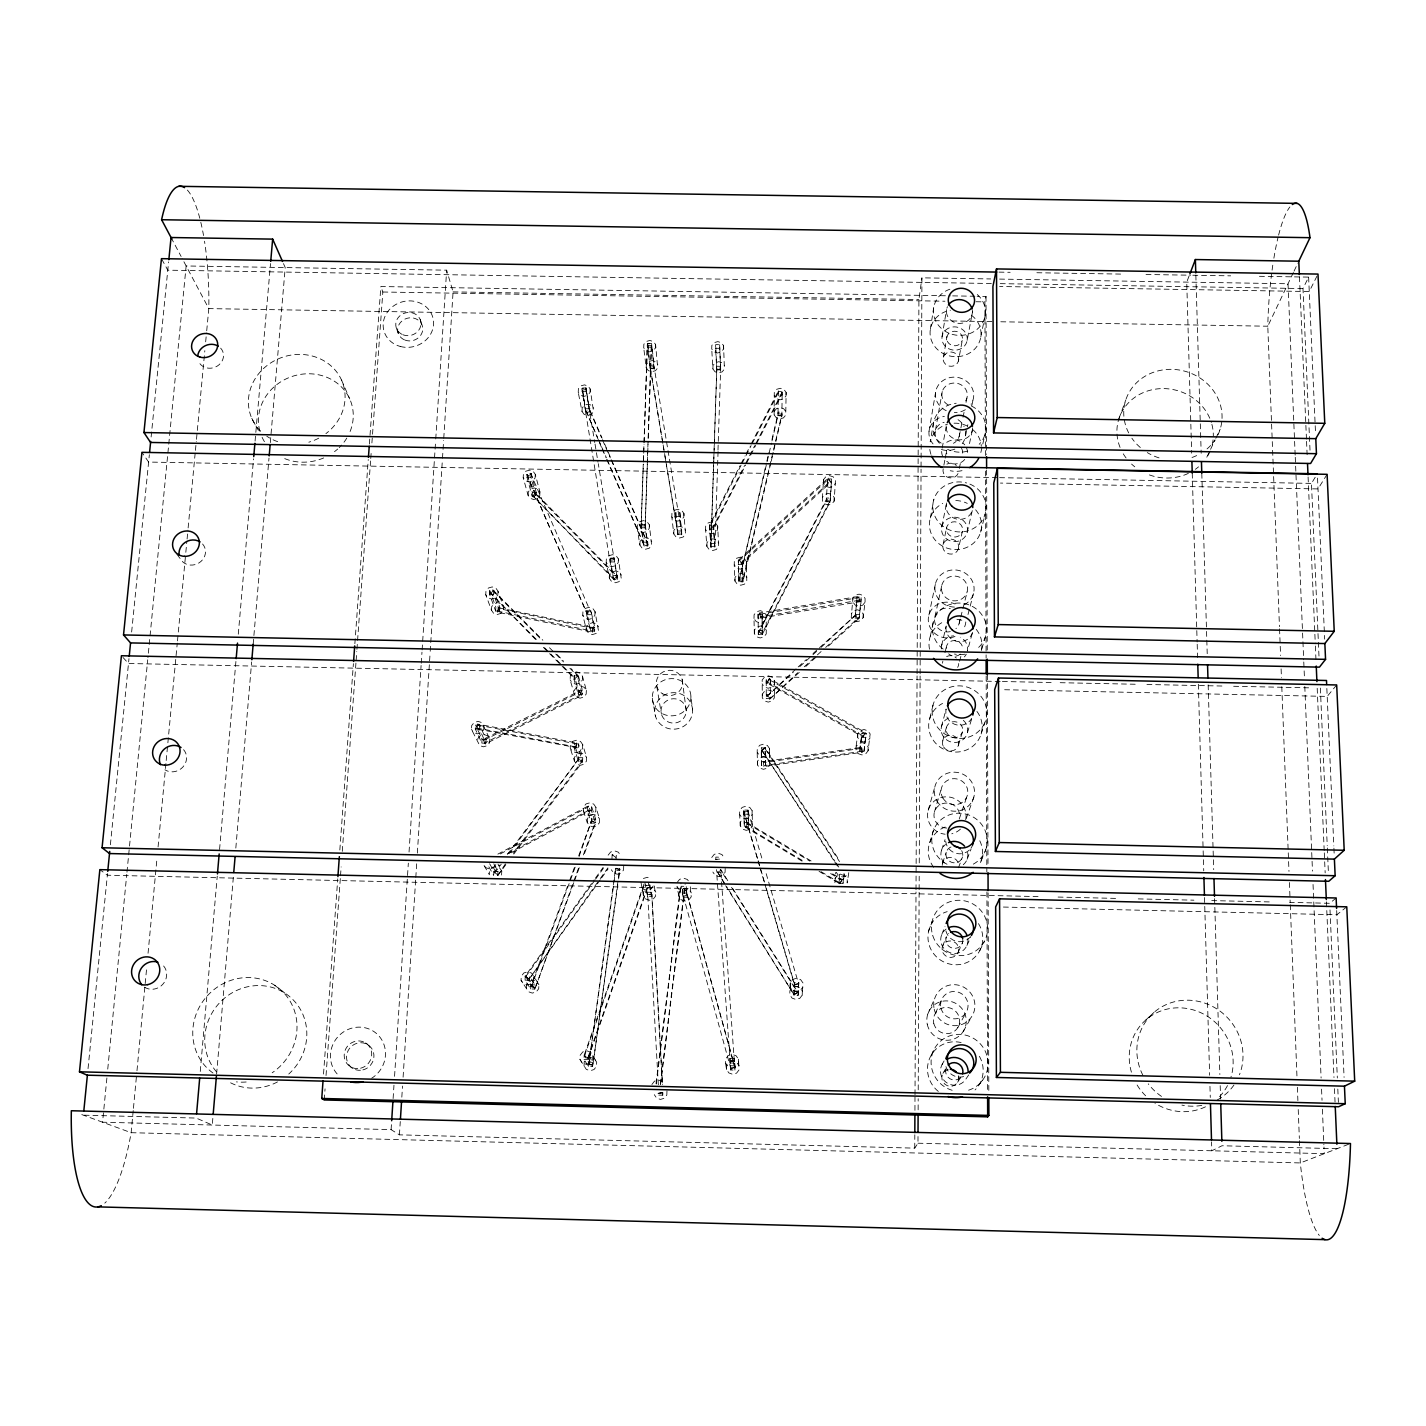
<?xml version="1.0" encoding="UTF-8"?>
<svg xmlns="http://www.w3.org/2000/svg" width="1426" height="1426" viewBox="0 0 1426 1426"><rect width="100%" height="100%" fill="white"/><g stroke="black" fill="none" stroke-linecap="round" stroke-linejoin="round"><path stroke-width="0.75" stroke-dasharray="5 3.75" d="M738.918 581.808L738.312 560.525L742.358 560.596L742.982 578.118L742.893 581.879L738.918 581.808L738.312 560.525M774.14 414.877L774.282 392.15L776.617 389.316L780.289 388.282L783.908 389.441L786.118 392.364L785.744 415.091L783.462 417.889L779.862 418.905L776.297 417.747L774.14 414.877L774.229 411.383L776.51 408.585L780.111 407.569L783.658 408.709L785.815 411.579M106.897 1077.967L102.565 1122.209L391.098 1129.642L399.423 1134.846L914.743 1148.144L917.987 1143.206L918.005 1136.54M918.13 1109.838L918.184 1098.715M918.219 1089.821L919.128 891.82M919.128 889.61L919.2 876.259M919.253 862.908L920.109 676.049M920.109 673.821L921.053 469.154M921.053 466.926L921.089 460.259M921.107 458.031L921.927 277.838L990.696 278.943M774.371 694.284L774.425 680.255L772.161 677.118L768.4 675.871L764.603 676.976L762.179 680.006L762.286 697.795L764.496 700.879L768.186 702.109L771.929 701.022L774.282 698.045L774.371 694.284L772.143 691.2L768.454 689.97L764.728 691.057L762.375 694.034L762.286 697.795M914.743 1148.144L914.815 1134.793M914.939 1110.284L914.993 1096.915M915.011 1094.687L916.009 891.999M916.009 889.771L917.061 675.942M917.078 673.714L918.914 299.531L921.927 277.838M777.99 415.768L778.061 412.132L781.965 412.203L781.876 415.839L777.99 415.768L778.382 390.902L781.983 392.471L782.125 395.145L778.133 395.073L778.222 391.384L782.197 391.437L781.858 415.875L775.797 441.704M865.047 602.2L865.083 598.439L862.801 595.373L859.058 594.143L855.297 595.23L852.926 598.207L851.233 617.44L853.461 620.47L857.133 621.683L860.823 620.613L863.14 617.69L865.047 602.2L862.677 605.194L858.915 606.282L855.172 605.034L852.891 601.95L852.926 598.207M863.996 751.288L866.135 733.303L861.981 733.214L859.967 747.277L859.931 751.199L863.996 751.288L866.135 733.303M868.077 750.807L868.131 747.01L865.849 743.873L862.124 742.625L858.381 743.73L856.028 746.743L855.992 750.539L858.256 753.677L861.981 754.924L865.742 753.837L868.077 750.807L870.163 733.98L867.828 730.807L864.031 729.524L860.199 730.647L857.81 733.73L856.028 746.743M855.119 618.189L857.044 597.583L861.126 597.672L861.072 601.558L859.112 618.278L855.119 618.189L857.044 597.583M857.81 733.73L857.757 737.599L860.092 740.789L863.889 742.073L867.721 740.95L870.11 737.866M859.112 618.278L861.126 597.672M859.931 751.199L861.981 733.214M863.14 617.69L863.176 614L860.947 610.97L857.276 609.775L853.586 610.827L851.286 613.768M834.887 882.676L835.761 872.498M844.406 874.031L843.033 883.336L838.898 883.247L839.736 873.568M843.033 883.336L843.925 873.657M827.543 478.904L827.472 482.683L831.501 482.754L831.572 478.976L827.543 478.904L826.26 501.72L830.217 501.792L831.501 482.754M834.157 501.114L834.21 497.531L832 494.59L828.399 493.432L824.763 494.465L822.481 497.317L822.41 500.9L824.602 503.824L828.221 505L831.857 503.966L834.157 501.114L835.493 479.831L833.247 476.854L829.575 475.66L825.85 476.712L823.515 479.617L822.481 497.317M681.699 534.768L679.863 512.611L675.835 512.54L675.692 516.337L677.76 534.697L681.699 534.768L679.863 512.611M802.232 995.116L802.303 991.088L799.986 987.79L796.171 986.453L792.321 987.594L789.879 990.785L789.79 994.813L792.107 998.129L795.94 999.466L799.808 998.325L802.232 995.116L802.981 982.96L800.61 979.591L796.724 978.218L792.767 979.395L790.289 982.657L789.879 990.785M823.515 479.617L823.462 483.254L825.707 486.248L829.379 487.442L833.105 486.391L835.422 483.485M675.835 512.54L677.76 534.697M790.289 982.657L790.2 986.774L792.571 990.143L796.474 991.516L800.414 990.339L802.909 987.077M793.908 995.312L794.514 982.354L798.792 982.461L798.079 995.401L793.908 995.312L794.603 984.457L765.12 884.245M786.118 392.364L786.029 395.929L783.712 398.763L780.04 399.815L776.404 398.638L774.211 395.715M650.113 368.674L647.654 343.47L651.593 343.541L654.124 365.181L653.981 368.746L650.113 368.674L647.654 343.47M734.194 1058.752L734.14 1060.712L729.845 1061.015L729.898 1058.645L734.194 1058.752L735.05 1065.864L734.943 1070.088L730.736 1069.981L716.458 869.593M734.943 1070.088L720.665 869.29M766.243 679.453L766.154 683.41L770.272 683.5L770.379 679.542L766.243 679.453L766.261 698.49L770.307 698.562L770.379 694.694L766.35 694.605L766.261 698.49M765.548 765.655L765.53 747.955L761.359 747.866L761.27 751.894L761.484 765.566L765.548 765.655L765.53 747.955M769.612 748.632L769.541 752.518L767.099 755.62L763.249 756.743L759.47 755.441L757.188 752.251L757.277 748.365L759.702 745.281L763.552 744.158L767.331 745.442L769.612 748.632L769.559 765.174L767.188 768.204L763.427 769.309L759.702 768.044L757.473 764.906L757.188 752.251M774.425 680.255L774.354 684.088L771.947 687.136L768.133 688.241L764.372 686.975L762.09 683.838M715.781 859.379L715.834 857.097L720.041 857.204L719.97 859.076L715.781 859.379L719.97 859.076M753.997 618.528L754.087 614.766L756.475 611.772L760.254 610.685L763.98 611.932L766.225 615.016L766.243 633.946L763.908 636.887L760.183 637.957L756.546 636.745L754.336 633.697L753.997 618.528L756.243 621.629L759.969 622.859L763.748 621.772L766.136 618.777L766.225 615.016M754.336 633.697L754.425 630.007L756.778 627.066L760.486 625.996L764.122 627.208L766.332 630.256M752.162 810.77L752.055 814.709L749.595 817.847L745.727 818.987L741.912 817.686L739.613 814.442L739.72 810.485L742.18 807.366L746.048 806.225L749.862 807.526L752.162 810.77L752.447 826.171L750.04 829.255L746.261 830.36L742.518 829.076L740.272 825.904L739.613 814.442M758.097 614.16L758.008 618.064L762.108 618.135L762.161 634.588L758.293 634.445L758.097 614.16L762.197 614.25L762.304 634.517L758.561 632.93L758.382 630.613L762.393 630.702M757.473 764.906L757.562 761.092L759.951 758.062L763.712 756.974L767.42 758.222L769.648 761.359M762.108 618.135L762.197 614.25M761.484 765.566L761.359 747.866M614.267 558.119L614.16 559.669L610.15 560.329L610.203 558.047L614.267 558.119L617.511 579.437L613.536 579.348L610.043 561.88L581.79 388.585L585.712 387.943L589.883 412.435L585.997 412.364L582.164 387.961L586.122 388.032L589.883 412.435M617.511 579.437L598.278 463.682M742.893 581.879L742.358 560.596M746.386 561.398L746.297 565.124L743.909 568.083L740.147 569.152L736.458 567.94L734.23 564.892L734.319 561.167L736.707 558.208L740.468 557.138L744.158 558.35L746.386 561.398L746.796 581.255L744.461 584.179L740.771 585.23L737.153 584.036L734.96 581.024L734.23 564.892M740.272 825.904L740.379 822.036L742.768 818.952L746.564 817.847L750.29 819.13L752.554 822.303M738.472 1059.197L738.365 1063.386L735.834 1066.701L731.841 1067.896L727.92 1066.505L725.567 1063.065L725.674 1058.894L728.223 1055.579L732.198 1054.384L736.119 1055.775L738.472 1059.197L739.06 1069.874L736.6 1073.118L732.679 1074.295L728.846 1072.922L726.547 1069.553L725.567 1063.065M744.336 826.51L743.819 810.039L748.008 810.128L748.525 822.588L748.436 826.599L744.336 826.51L743.819 810.039M725.192 868.416L725.085 872.32L722.661 875.439L718.847 876.562L715.103 875.261L712.857 872.035M734.96 581.024L735.067 577.387L737.402 574.482L741.092 573.43L744.711 574.625L746.885 577.619M726.547 1069.553L726.654 1065.472L729.132 1062.21L733.035 1061.051L736.868 1062.406L739.167 1065.775M714.8 547.245L713.66 525.303L709.631 525.231L710.843 547.156L714.8 547.245L713.303 526.604L744.622 465.464M720.629 369.904L719.649 344.7L715.692 344.629L715.585 348.283L716.761 369.833L720.629 369.904L719.649 344.7M717.688 526.123L717.581 529.812L715.21 532.754L711.449 533.823L707.777 532.611L705.567 529.581L705.692 525.909L708.08 522.968L711.806 521.898L715.495 523.11L717.688 526.123L718.651 546.586L716.315 549.473L712.644 550.525L709.043 549.331L706.886 546.372L705.567 529.581M723.588 345.645L723.481 349.156L721.146 351.972L717.492 353.006L713.891 351.848L711.734 348.96L711.841 345.449L714.176 342.632L717.831 341.616L721.431 342.757L723.588 345.645L724.408 369.12L722.126 371.883L718.544 372.899L715.014 371.758L712.893 368.924L711.734 348.96M662.769 1095.186L662.84 1092.869L658.616 1093.136L658.545 1095.079L662.769 1095.186L661.486 1091.977M690.327 886.829L691.236 896.829L688.794 899.966L684.961 901.089L681.2 899.788L678.972 896.544L676.994 886.509L679.293 889.806L683.125 891.125L687.029 889.984L689.524 886.794M706.886 546.372L706.993 542.753L709.328 539.866L713 538.832L716.601 540.008L718.757 542.985M712.893 368.924L713 365.466L715.282 362.703L718.864 361.687L722.394 362.828L724.515 365.662M710.843 547.156L709.667 524.982L739.987 465.821M716.761 369.833L715.692 344.629M650.042 885.011L651.718 896.384L647.6 896.277L645.853 884.922M678.972 896.544L679.097 892.623L681.539 889.503L685.371 888.362L689.115 889.664L691.36 892.908M717.991 450.099L720.683 368.104L716.815 368.033L710.986 546.604L714.943 546.693L718.062 451.543M683.91 513.449L683.785 517.121L681.396 520.044L677.653 521.114L673.981 519.902L671.806 516.889L671.931 513.217L674.32 510.294L678.063 509.242L681.717 510.437L683.91 513.449L685.532 534.126L683.197 536.996L679.525 538.03L675.924 536.853L673.785 533.894L671.806 516.889M666.976 1090.872L666.833 1094.99L664.338 1098.252L660.416 1099.428L656.584 1098.056L654.302 1094.669M713.713 461.097L710.897 545.285L714.854 545.374L714.943 546.693M713.784 458.869L716.815 368.033M647.351 464.252L645.194 525.909L641.147 525.837L647.386 343.666L651.325 343.719L651.522 345.359L648.135 442.238M641.147 525.837L643.34 464.199M643.429 461.988L643.661 455.393M643.732 453.183L644.053 444.377M644.124 442.185L647.386 343.666M645.194 525.909L651.325 343.719M647.44 462.06L647.671 455.447M647.743 453.254L648.046 444.449M654.356 886.009L655.693 896.009L653.233 899.129L649.4 900.269L645.657 898.968L643.429 895.724L640.862 881.66M673.785 533.894L673.91 530.294L676.263 527.424L679.917 526.372L683.5 527.567L685.656 530.508M588.332 1066.434L588.51 1062.21L584.214 1055.026L588.51 1055.133L592.699 1062.299L592.521 1066.541L588.332 1066.434L584.036 1059.358L584.214 1055.026M655.586 344.486L655.443 348.015L653.09 350.814L649.436 351.848L645.853 350.689L643.714 347.801L643.857 344.29L646.21 341.491L649.864 340.457L653.447 341.616L655.586 344.486L657.707 367.979L655.407 370.724L651.807 371.74L648.295 370.617L646.21 367.765L643.714 347.801M649.347 524.839L649.204 528.511L646.798 531.452L643.055 532.522L639.383 531.31L637.208 528.28L637.351 524.608L639.757 521.684L643.5 520.615L647.172 521.827L649.347 524.839L651.646 545.302L649.293 548.19L645.604 549.242L642.021 548.047L639.882 545.089L637.208 528.28M643.429 895.724L643.572 891.803L646.031 888.683L649.864 887.56L653.607 888.861L655.835 892.088M623.715 866.099L623.572 870.003L621.112 873.122L617.28 874.245L613.554 872.944L611.344 869.735M646.21 367.765L646.352 364.325L648.652 361.562L652.235 360.564L655.746 361.687L657.832 364.521M639.882 545.089L640.024 541.47L642.377 538.6L646.049 537.549L649.65 538.725L651.771 541.702M641.076 527.745L641.219 523.93L645.265 524.002L647.832 545.962L643.892 545.873L641.076 527.745L645.122 527.816L647.832 545.962M653.981 368.746L651.593 343.541M645.122 527.816L645.265 524.002M618.385 558.921L618.224 562.628L615.8 565.587L612.039 566.675L608.367 565.445L606.193 562.397L606.353 558.689L608.777 555.748L612.538 554.678L616.21 555.89L618.385 558.921L621.29 578.813L618.92 581.719L615.23 582.771L611.629 581.576L609.508 578.582L606.193 562.397M611.95 858.88L612.128 854.762L616.317 854.851L616.157 858.987M584.036 1065.988L584.197 1061.907L586.728 1058.662L590.631 1057.504L594.446 1058.858L596.692 1062.227L596.514 1066.309L594 1069.553L590.079 1070.73L586.282 1069.357L579.954 1059.447L580.15 1055.276L582.717 1051.96L586.71 1050.766L590.596 1052.156L596.692 1062.227M595.925 807.312L595.765 811.251L593.252 814.389L589.366 815.512L585.587 814.21L583.359 810.984L583.537 807.045L586.05 803.908L589.918 802.785L593.697 804.086L595.925 807.312L599.544 818.898L599.383 822.766L596.941 825.832L593.127 826.937L589.437 825.672L587.245 822.481L583.359 810.984M609.508 578.582L609.651 574.945L612.039 572.04L615.711 570.988L619.312 572.183L621.451 575.177M592.895 1055.579L592.717 1059.75L590.15 1063.065L586.139 1064.259L582.254 1062.869L579.954 1059.447M613.536 579.348L610.203 558.047M582.717 744.622L582.539 748.507L580.061 751.591L576.193 752.714L572.45 751.431L570.24 748.24L570.418 744.372L572.913 741.288L576.764 740.165L580.507 741.449L582.717 744.622L586.585 757.42L586.407 761.217L583.983 764.247L580.204 765.334L576.532 764.086L574.375 760.949L570.24 748.24M513.788 854.067L582.574 761.805L582.753 757.759L578.475 743.944L574.339 743.855L574.161 747.884L578.51 761.609L582.574 761.698L578.296 747.973L578.475 743.944M586.353 690.38L586.175 694.123L583.769 697.1L580.025 698.187L576.371 696.94L574.232 693.874L570.133 679.863L570.311 676.049L572.789 673.019L576.603 671.913L580.329 673.161L582.503 676.298L586.353 690.38L584.197 687.296L580.56 686.066L576.817 687.154L574.411 690.131L574.232 693.874M590.649 631.058L586.799 610.756L590.881 610.827L594.802 627.333L594.642 631.148L590.649 631.058L586.621 614.642L586.799 610.756M595.034 611.611L594.874 615.355L592.432 618.349L588.635 619.437L584.945 618.207L582.771 615.123L582.931 611.362L585.391 608.367L589.17 607.298L592.86 608.528L595.034 611.611L598.439 630.559L596.032 633.5L592.325 634.57L588.706 633.358L586.567 630.328L582.771 615.123M587.316 810.663L587.494 806.581L591.665 806.688L595.676 819.201L595.498 823.194L591.416 823.105L587.316 810.663L591.487 810.752L595.498 823.194M587.245 822.481L587.423 818.631L589.865 815.565L593.679 814.46L597.369 815.725L599.544 818.898M591.487 810.752L591.665 806.688M574.018 679.436L574.197 675.496L578.314 675.567L582.539 690.772L582.361 694.64L578.35 694.569L574.018 679.436L578.118 679.525L582.361 694.64M590.168 388.941L590.007 392.506L587.619 395.341L583.929 396.375L580.346 395.216L578.225 392.293L578.403 388.745L580.792 385.911L584.464 384.877L588.065 386.036L590.168 388.941L593.572 411.686L591.237 414.467L587.619 415.483L584.107 414.342L582.022 411.472L578.225 392.293M574.375 760.949L574.535 757.153L576.977 754.14L580.756 753.035L584.428 754.301L586.585 757.42M578.118 679.525L578.314 675.567M578.35 694.569L578.528 690.701L574.197 675.496M578.51 761.609L578.689 757.669L574.339 743.855M582.503 676.298L582.343 680.113L579.865 683.161L576.051 684.248L572.325 683.001L570.133 679.863M586.567 630.328L586.746 626.638L589.134 623.715L592.842 622.645L596.46 623.857L598.599 626.87M582.022 411.472L582.182 407.996L584.517 405.198L588.136 404.182L591.647 405.323L593.733 408.192M534.803 989.056L529.296 980.232L529.509 975.99L525.249 975.901L525.035 980.143L530.632 988.949L534.803 989.056L535 984.903L529.509 975.99M533.894 976.507L533.698 980.607L531.114 983.851L527.157 985.027L523.306 983.673L521.06 980.286L521.274 976.204L523.859 972.96L527.816 971.783L531.648 973.138L533.894 976.507L538.903 984.742L538.707 988.753L536.176 991.943L532.29 993.102L528.547 991.765L521.06 980.286M539.955 492.059L539.777 495.624L537.406 498.458L533.734 499.51L530.205 498.334L528.119 495.41L523.199 477.728L523.395 474.092L525.82 471.204L529.545 470.152L533.164 471.346L535.285 474.305L539.955 492.059L537.887 489.136L534.34 487.977L530.686 489.011L528.315 491.845L528.119 495.41M526.337 988.45L526.533 984.457L529.064 981.266L532.932 980.125L536.693 981.445L538.903 984.742M532.183 496.23L532.361 492.54L527.139 473.379L531.149 473.45L536.283 492.612L536.087 496.301L532.183 496.23L526.943 477.14L527.139 473.379M535.285 474.305L535.089 477.942L532.664 480.847L528.921 481.899L525.303 480.705L523.199 477.728M489.635 863.71L493.877 871.304L493.646 875.35L487.282 864.049M493.788 863.817L497.977 871.393L497.745 875.439L491.471 864.138M501.578 875.047L501.774 871.143L497.977 864.12M499.617 611.112L493.574 594.285L493.788 590.417L489.742 590.346L489.51 594.214L495.642 611.023L499.617 611.112L499.813 607.316L493.788 590.417M485.856 743.196L486.07 739.274L479.635 725.103L475.518 725.014L475.286 729.007L481.828 743.106L485.856 743.196L479.403 729.096L479.635 725.103M495.642 611.023L495.856 607.244L489.742 590.346M489.813 738.918L489.599 742.696L487.139 745.709L483.361 746.814L479.724 745.566L471.471 729.381L471.703 725.531L474.216 722.465L478.066 721.36L481.774 722.625L489.813 738.918L487.692 735.816L484.056 734.568L480.295 735.656L477.817 738.668L477.603 742.447M498.013 591.202L497.799 594.945L495.339 597.922L491.542 599.009L487.888 597.779L485.749 594.713L485.963 590.97L488.441 587.993L492.22 586.924L495.891 588.154L498.013 591.202L503.521 606.852L503.307 610.506L500.9 613.43L497.175 614.499L493.592 613.287L491.507 610.275L485.749 594.713M481.828 743.106L482.041 739.203L475.518 725.014M483.949 725.781L483.717 729.649L481.204 732.714L477.353 733.837L473.628 732.554L471.471 729.381M491.507 610.275L491.703 606.603L494.127 603.697L497.834 602.628L501.417 603.84L503.521 606.852M732.661 888.434L797.811 992.175L794.229 994.992L726.779 886.812M391.098 1129.642L391.526 1122.975M393.113 1098.555L393.968 1085.222M394.556 1076.345L408.335 863.14M409.048 852.035L421.098 665.479M421.24 663.25L421.971 652.163M422.114 649.935L435.607 441.169M435.75 438.958L446.659 270.174L186.146 265.967L147.93 657.582M399.423 1134.846L400.278 1121.549M401.829 1097.147L402.524 1086.042M403.095 1077.183L415.661 879.753M415.804 877.525L416.784 861.999M417.355 853.122L430.064 653.482M430.206 651.254L442.345 460.473M442.488 458.263L442.916 451.614M443.058 449.386L443.611 440.509M443.753 438.299L453.076 291.884L446.659 270.174M758.561 632.93L826.403 500.473L826.331 498.013L830.271 498.084L831.572 478.976M738.882 561.095L828.114 479.475L828.203 478.031L830.93 482.184L741.698 563.858L738.882 561.095L738.828 559.776L828.203 478.031M762.161 634.588L829.95 502.095L830.271 498.084M647.6 896.277L644.944 882.747L584.25 1056.559L588.296 1057.932L592.521 1066.541M323.524 1074.063L337.748 878.844M339.834 850.003L353.398 663.66M354.86 643.696L368.264 459.564M369.387 444.039L380.867 286.537L950.411 295.842M324.255 1099.963L325.057 1088.858M326.037 1075.543L340.351 877.988M340.511 875.778L341.153 866.901M342.276 851.358L355.965 662.698M356.126 660.47L356.767 651.593M356.928 649.365L357.409 642.716M357.57 640.488L370.6 460.705M370.76 458.477L371.241 451.828M371.901 442.951L382.828 292.009L380.867 286.537M586.122 388.032L586.015 389.512L582.093 390.154L581.79 388.585M798.079 995.401L798.792 982.461M643.999 884.013L583.911 1056.024L588.296 1057.932L588.51 1055.133M591.416 823.105L591.594 819.112L587.494 806.581M530.632 988.949L530.846 984.796L525.249 975.901M212.831 1118.394L212.278 1125.043L196.218 1118.073L83.385 1115.168M216.609 1074.081L233.561 874.655M235.825 848.078L251.653 661.949M253.168 644.231L268.997 458.103M270.316 442.595L285.218 267.553L283.418 263.489M826.26 501.72L826.492 499.1L830.217 501.792M200.264 1071.461L217.251 876.134M219.568 849.504L235.967 660.844M238.285 634.196L253.543 458.851M255.076 441.097L270.53 263.543M730.736 1069.981L729.898 1058.645M756.76 443.29L781.965 394.039L782.197 391.437M758.293 634.445L758.543 631.736L826.492 499.1M748.008 810.128L748.436 826.599M133.224 1110.551L131.139 1132.69A116.576 31.871 -85.8 0 1 104.793 1203.116M133.438 1108.323L136.771 1072.887M136.985 1070.676L146.593 968.771M148.054 953.263L157.02 858.006M158.072 846.919L166.004 762.75M166.2 760.521L167.662 745.014M167.876 742.803L177.27 643.108M177.484 640.898L178.107 634.249M178.321 632.039L185.63 554.5M185.826 552.29L186.877 541.22M187.091 538.992L187.911 530.133M188.125 527.923L195.219 452.595M195.433 450.384L196.271 441.525M196.485 439.315L197.109 432.666M197.323 430.456L204.827 350.689M205.665 341.83L206.503 332.971M206.717 330.761L208.802 308.604A105.649 26.381 88.7 0 0 204.506 241.226M686.209 886.58L687.225 897.204L683.107 897.097L682.02 886.473M741.039 465.322L709.774 526.354L713.41 527.994L713.66 525.303M107.752 1069.108L126.754 874.405M126.967 872.195L147.716 659.792M88.038 1068.627L107.52 873.585M110.39 844.78L128.982 658.616M131.638 632.021L149.356 454.716M151.12 436.98L168.607 261.885M821.144 647.315L855.76 614.945L858.381 618.937L827.187 647.137M856.99 601.469L859.432 601.487L858.826 596.389L759.737 612.984L759.755 614.232L760.45 618.082L861.072 601.558M859.432 601.487L858.826 596.389M656.049 1083.582L681.004 883.157M656.263 1084.081L680.879 886.188M660.345 1084.081L685.193 883.639M660.541 1084.58L685.068 886.669M617.815 884.797L592.895 1065.133L588.742 1064.634L615.622 868.095L619.953 869.397L618.118 882.605M588.742 1064.634L613.75 884.316M614.053 882.106L615.622 868.095L615.533 870.306L619.633 870.395L619.704 868.577L592.895 1065.133M838.898 883.247L840.199 873.942M819.041 871.339L839.825 883.799L842.053 879.539L832.606 873.871M839.825 883.799L842.053 879.539M863.015 736.992L865.225 732.465L769.309 678.616L767.206 682.038L767.224 683.179L863.015 736.992L865.225 732.465M761.573 761.609L763.266 761.68L763.89 766.564L862.16 752.233L861.66 747.331L864.031 747.367M862.16 752.233L861.66 747.331L859.967 747.277M930.358 329.353L933.691 307.553M848.791 872.623L847.169 882.961L847.222 879.04L844.923 875.814L841.144 874.512L837.329 875.635L834.941 878.755M942.051 336.696L946.525 309.638M929.021 431.312L935.527 392.738M943.424 357.16L946.953 336.483M933.602 422.132L930.215 441.846A25.882 24.046 7.5 0 1 947.417 424.235M935.474 430.171L942.247 391.562M942.176 448.12L946.347 425.732M958.415 361.117A7.772 7.148 6.1 0 0 948.914 352.204A7.772 7.148 6.1 0 0 945.42 364.111A7.772 7.148 6.1 0 0 958.415 361.117L962.247 340.511A7.932 7.273 6 0 0 952.55 331.438A7.932 7.273 6 0 0 949.003 343.577A7.932 7.273 6 0 0 962.247 340.511M930.376 517.905L933.798 499.635M967.167 340.315A12.691 11.64 6 0 0 949.823 327.641A12.691 11.64 6 0 0 946.828 347.587A12.691 11.64 6 0 0 967.167 340.315L972.568 311.492M944.814 460.241L943.228 468.53A7.879 7.344 7.7 0 0 949.787 477.853A7.879 7.344 7.7 0 0 958.7 470.723M945.206 458.174L946.793 449.885A8.039 7.487 7.6 0 0 946.793 453.753M643.892 545.873L641.219 523.93M985.437 455.518L984.903 301.884L986.008 296.43L977.095 296.287M959.163 436.499L962.603 419.44M963.031 417.301L964.332 410.902M966.044 402.364L966.917 398.104M941.82 526.64L946.418 504.02M980.767 337.089L985.17 315.431M585.997 412.364L582.164 387.961M943.085 544.518L946.686 527.281M965.616 435.358L967.844 424.681M971.855 405.465L973.637 396.927M959.288 468.494L961.017 460.224M594.642 631.148L590.881 610.827M928.914 615.016L935.563 583.287M969.484 443.611L972.532 429.404M930.322 636.156L933.798 620.203M934.957 616.692L941.873 585.016M531.149 473.45L530.935 477.211L536.087 496.301M574.161 747.884L575.872 747.884L576.443 742.893L477.443 724.016L476.498 727.937L476.997 729.007L578.296 747.973M575.872 747.884L576.443 742.893M958.432 548.689A7.95 7.487 9.2 0 0 948.7 539.331A7.95 7.487 9.2 0 0 945.135 551.809A7.95 7.487 9.2 0 0 958.432 548.689L962.354 531.524A8.128 7.629 9 0 0 952.408 521.987A8.128 7.629 9 0 0 948.789 534.697A8.128 7.629 9 0 0 962.354 531.524M980.838 452.523L985.313 433.005M770.735 463.236L742.946 581.63L739.06 580.828L766.404 463.165M766.903 461.008L768.935 452.399M771.983 439.458L778.061 413.593L781.876 414.378L742.893 580.364L739.007 579.562M739.06 580.828L771.484 443.076M771.983 440.919L778.061 415.109L781.858 415.875M771.252 461.079L773.266 452.47M773.765 450.313L775.298 443.86M967.22 532.165A12.994 12.192 9 0 0 950.482 517.727A12.994 12.192 9 0 0 945.848 538.351A12.994 12.192 9 0 0 967.22 532.165L972.496 509.688A13.351 12.495 8.8 0 1 956.097 518.921A13.351 12.495 8.8 0 1 946.721 502.932M475.286 729.007L476.997 729.007L477.443 724.016M941.552 645.675L946.204 625.978M944.957 652.627L946.525 646.192M929.77 718.49L933.264 704.194M980.642 532.076L985.152 514.091M499.813 607.316L498.227 607.316L497.674 612.235L592.556 632.253L593.198 627.333L594.802 627.333M592.556 632.253L593.198 627.333L495.856 607.244M959.181 623.34L960.251 619.151M960.768 617.066L962.354 610.774M962.889 608.688L967.131 591.915A13.101 12.371 10.4 0 0 951.089 576.443A13.101 12.371 10.4 0 0 945.26 597.084A13.101 12.371 10.4 0 0 967.131 591.915M967.987 614.553L973.441 593.644M497.674 612.235L498.654 608.545L593.483 628.527M941.427 726.707L946.133 709.043A13.707 13.119 14.9 0 0 971.676 718.312M959.573 661.236L961.284 654.855M942.729 740.86L946.401 727.403M972.211 633.5L967.381 651.112A13.191 12.549 12.2 0 0 960.286 637.244M928.219 810.271L935.01 786.189M981.783 649.044L985.206 637.315M934.422 812.018L941.481 788.008M958.432 745.263L962.461 731.894A8.342 7.986 15.3 0 0 952.283 721.877A8.342 7.986 15.3 0 0 948.557 735.21A8.342 7.986 15.3 0 0 962.461 731.894M929.77 842.499L933.335 830.752M967.434 732.607L971.659 718.989M941.641 849.985L945.046 839.629M981.124 733.944L985.758 719.952A27.415 26.221 14.9 0 0 952.889 686.494A27.415 26.221 14.9 0 0 939.823 729.987A27.415 26.221 14.9 0 0 985.758 719.952M942.497 863.247L946.24 852.267M959.217 819.041L967.345 795.316M587.975 1057.379L648.723 883.229M588.296 1057.932L648.937 884.049L651.718 896.384M973.833 797.134L965.42 820.806A19.34 18.698 19.8 0 0 950.696 797.277A19.34 18.698 19.8 0 0 927.756 812.446A19.34 18.698 19.8 0 0 945.099 834.228M928.611 931.107L932.176 921.232M573.805 882.694L535.178 988.236L530.864 986.257L568.849 882.658M569.598 880.591L574.928 866.081M578.724 855.725L591.63 820.503L595.765 822.695L583.644 855.796M531.274 986.899L575.248 866.919M579.045 856.58L591.63 820.503M535.178 988.236L579.544 865.315M583.323 854.94L595.462 821.786M574.553 880.626L579.847 866.135M1118.911 418.709L1125.774 399.975M958.45 867.792L962.532 856.901M1189.088 275.967L1186.735 282.116L1191.673 453.183M967.131 859.201L971.07 849.023M941.784 934.476L944.992 926.312M942.515 946.311L946.294 937.06M981.052 861.072L985.758 849.718M927.738 1014.153L934.69 998.503M958.29 952.033L962.407 942.889M935.313 1013.458L942.586 997.772M966.935 945.474L970.625 937.506M1293.4 272.473L1267.785 326.215L1279.461 626.62M1294.042 271.136L1297.892 263.079M1215.808 438.335L1220.175 429.226M1310.013 450.206L1302.99 288.551L1308.622 277.107L1257.393 276.27M979.715 950.714L984.439 941.267M1317.018 276.02L1309.264 291.528L999.608 286.501M830.039 500.704L762.144 633.411L758.543 631.736M740.985 463.842L745.032 455.964M746.048 453.985L750.094 446.106M751.092 444.128L778.382 390.902M742.055 463.343L751.128 445.625M752.144 443.664L778.364 392.471L781.965 394.039M745.62 463.486L754.71 445.732M755.727 443.771L781.983 392.471M713.41 527.994L745.673 464.965M746.671 462.987L749.702 457.086M750.718 455.108L755.744 445.251M931.249 1055.097L934.921 1047.932M957.791 1027.611L966.079 1012.513M942.105 1064.42L944.083 1060.944M963.192 1031.533L971.712 1016.613M942.96 1073.35L946.793 1066.791M767.224 683.179L769.309 678.616M1318.979 656.067L1311.457 483.396L1317.339 473.788M1327.107 474.323L1318.016 488.922L1000.446 483.075M802.054 861.144L745.406 827.151L747.509 822.838L811.804 861.393M745.406 827.151L747.509 822.838M957.612 1082.209L961.784 1075.846M968.735 1074.883L966.489 1078.199A14.046 13.69 49.4 0 1 946.187 1082.387A14.046 13.69 49.4 0 1 944.226 1061.55M600.293 879.753L528.993 979.27L525.125 976.186L594.232 879.806M595.515 878.024L603.198 867.329M525.552 976.863L594.268 881.018M595.569 879.218L603.358 868.363M528.993 979.27L598.956 880.377M600.239 878.594L607.904 867.881M601.594 877.935L608.082 868.897M979.466 1084.241L984.261 1077.717M505.838 864.709L497.906 875.35L494.162 872.213L499.474 865.101M507.424 854.441L578.992 758.561L582.271 760.824L513.36 853.211M494.626 873.033L501.239 864.156M509.189 853.532L578.992 758.561M497.906 875.35L505.41 863.871M651.896 1084.509L654.463 1081.175L658.455 1079.981L662.377 1081.371M711.734 857.525L714.212 854.352L718.098 853.211L721.93 854.53L724.23 857.792M653.233 885.956L650.719 889.147L646.798 890.287L642.983 888.968L640.702 885.671M677.136 882.498L679.632 879.307L683.535 878.166L687.368 879.486L689.649 882.783M608.118 855.172L610.631 852.017L614.535 850.859L618.331 852.178L620.595 855.457M495.838 864.584L493.289 867.757L489.368 868.897L485.589 867.578L483.396 864.299L489.385 874.78L489.599 870.876L492.095 867.774L495.927 866.651L499.617 867.935L501.774 871.143M1336.679 684.961L1327.196 696.405L1001.337 689.667M1146.023 1019.786L1153.99 1012.407M577.352 674.979L577.673 676.12L574.66 678.883L574.339 677.742L577.352 674.979L571.077 668.651M741.698 563.858L741.645 562.539L831.037 480.74M799.273 672.377L769.701 699.096L766.956 696.262L796.546 668.42M798.186 666.94L806.421 659.507M812.998 653.571L817.936 649.115M819.576 647.636L855.76 614.945M766.956 696.262L793.23 672.519M799.79 666.602L811.287 656.21M812.927 654.73L819.487 648.794M769.701 699.096L797.669 672.733M804.246 666.78L815.761 656.37M817.401 654.89L823.978 648.937M825.636 647.457L858.523 617.725M805.833 666.423L817.33 656.031M535.534 639.436L489.688 592.396L492.701 589.687L542.86 640.221M490.152 593.679L493.146 590.97L492.701 589.687M614.392 580.079L614.143 578.813L617.066 576.211L535.695 493.146L532.771 495.695L614.392 580.079L617.315 577.477L617.066 576.211M533.146 497.086L536.069 494.537L535.695 493.146M1336.126 897.988L1329.727 903.3L1289.657 902.373M1346.768 906.829L1336.875 914.761L1002.3 907.025M794.264 994.368L797.811 992.175M833.533 860.074L761.627 749.969L765.138 747.794L839.611 860.68M761.644 751.003L765.138 747.794M724.497 883.835L717.314 871.714L720.825 869.575L727.92 880.894M717.403 872.534L720.896 870.395L726.814 879.824M497.87 854.121L588.207 805.94L590.471 810.467L510.062 853.372M500.294 853.942L588.528 806.884L588.207 805.94M507.656 853.55L590.168 809.522L590.471 810.467M483.058 739.47L485.303 743.944L581.648 695.478L581.345 694.391L579.544 690.95L483.058 739.47L483.539 740.486L579.865 692.056L579.544 690.95M581.345 694.391L484.822 742.928L485.303 743.944M586.87 613.519L586.567 612.271L590.346 610.702L590.631 611.95L586.87 613.519L526.782 474.608L530.508 473.093L590.631 611.95M527.174 476.052L530.9 474.537L530.508 473.093M647.76 543.306L647.957 544.625L644.302 546.087L644.106 544.785L647.76 543.306L603.002 440.206M601.398 447.14L586.229 411.294L589.829 409.886L602.111 438.192M586.514 412.809L590.114 411.383L589.829 409.886M1348.461 1144.312L1300.316 1162.939L131.139 1132.69L79.589 1113.777M657.992 1093.582L662.003 1092.369M846.349 875.814L842.463 876.954L838.595 875.635L836.242 872.338M643.376 878.469L647.279 877.329L651.094 878.648M794.603 984.457L798.72 983.28M760.129 868.042L794.567 985.116L798.667 983.94L765.441 871.161M759.505 865.921L743.802 811.75L747.848 810.628L762.286 859.646M743.855 812.695L747.848 810.628M734.925 1067.361L730.932 1069.001L734.925 1067.361L687.225 894.565L683.393 896.455L687.225 894.565M759.755 614.232L858.684 597.654M760.45 618.082L760.432 616.834L859.575 600.221M681.878 533.894L677.992 534.518L650.399 368.799L650.203 367.231L654.035 366.625L681.878 533.894L681.735 532.558L677.849 533.181L665.835 461.133M650.399 368.799L654.213 368.193M861.5 748.347L763.284 762.678L763.266 761.68L861.66 747.331M862.302 751.235L763.873 765.584L763.89 766.564M658.331 1084.794L647.671 894.441L651.789 894.155L662.537 1084.509M651.985 894.958L647.671 894.441M763.266 761.68L765.637 761.698M647.582 345.306L651.522 345.359M999.002 272.116L1010.143 272.313M1036.88 272.74L1121.513 274.095M1146.023 274.487L1190.567 275.2M1192.796 275.236L1230.674 275.842M999.573 279.086L1288.034 283.756L1295.165 455.072M991.355 283.507L167.787 270.174L161.459 258.659M1000.268 283.649L1302.99 288.551M952.639 295.877L974.885 296.251M453.076 291.884L918.914 299.531M382.828 292.009L944.921 301.225M976.026 301.742L984.903 301.884M991.908 321.616L208.802 308.604L182.118 258.373M1000.802 321.777L1267.785 326.215A106.95 21.729 -86.8 0 1 1271.814 272.206M647.511 347.124L651.45 347.195M715.585 348.283L719.542 348.336M650.256 365.109L654.124 365.181M716.868 366.25L720.736 366.322M640.934 524.465L644.98 524.518M581.986 391.633L585.943 391.704M586.175 408.745L590.043 408.816M997.362 477.639L148.625 462.06L141.94 452.345M999.59 477.674L1311.457 483.396M526.943 477.14L530.935 477.211M532.361 492.54L536.283 492.612M675.692 516.337L679.739 516.408M716.904 369.601L720.754 369.673M709.506 529.046L713.553 529.117M677.885 530.971L681.824 531.042M644.035 542.147L647.974 542.219M710.95 543.431L714.907 543.502M610.043 561.88L614.107 561.969M738.205 564.375L742.269 564.446M613.697 575.587L617.654 575.658M739.007 578.029L742.982 578.118M489.51 594.214L493.574 594.285M855.154 614.392L859.165 614.463M586.621 614.642L590.703 614.731M1000.161 681.468L128.5 663.5L121.424 655.746M1002.389 681.503L1051.301 682.519M1060.195 682.697L1138.037 684.302M1146.932 684.48L1224.756 686.084M1233.65 686.28L1309.246 687.831M578.528 690.701L582.539 690.772M861.946 737.224L866.099 737.313M482.041 739.203L486.07 739.274M761.27 751.894L765.423 751.983M578.689 757.669L582.753 757.759M743.712 814.121L747.901 814.228M591.594 819.112L595.676 819.201M744.425 822.499L748.525 822.588M716.957 872.623L721.075 872.712L720.683 868.915M493.877 871.304L497.977 871.393M838.951 879.182L843.087 879.289M644.748 885.421L648.973 885.528M1038.057 896.597L107.36 875.207L99.856 869.646M1058.092 897.061L1115.988 898.398M1138.251 898.897L1193.918 900.18M1211.726 900.59L1269.621 901.927M647.743 892.213L651.86 892.32M683.232 893.033L687.368 893.139M525.035 980.143L529.296 980.232M794.442 986.614L798.72 986.721M530.846 984.796L535 984.903M793.979 991.141L798.168 991.248M584.036 1059.358L588.332 1059.465M729.773 1062.976L734.087 1063.083M588.51 1062.21L592.699 1062.299M730.843 1065.757L735.05 1065.864M1337.053 1148.714L1222.011 1145.755L1211.815 1150.782L1211.565 1141.887M917.987 1143.206L1324.255 1153.67L1323.988 1147.003M476.997 729.007L479.403 729.096M590.827 627.244L593.198 627.333M615.889 868.915L619.953 869.397M588.439 1064.117L592.592 1064.616M477.924 725.085L576.764 743.944M476.498 727.937L575.551 746.85M497.246 611.023L592.253 631.058M591.933 821.412L595.765 822.695M530.864 986.257L534.768 987.594M709.667 524.982L713.303 526.604M826.403 500.473L829.95 502.095M769.309 679.774L865.065 733.534M767.206 682.038L863.158 735.941M747.545 823.747L809.843 861.108M830.609 873.55L841.946 880.341M745.352 826.26L803.997 861.429M821.019 871.643L839.932 882.997M615.586 857.169L612.164 854.834L615.854 858.042M579.312 759.559L582.574 761.805M525.125 976.186L528.583 978.592M494.162 872.213L497.442 874.53M350.243 1066.595L352.579 1068.27M274.648 985.259L284.879 993.12M365.644 1042.941L367.89 1044.741M828.114 479.475L830.93 482.184M738.828 559.776L741.645 562.539M855.618 616.157L858.381 618.937M556.96 654.445L563.234 660.755M493.146 590.97L541.666 639.846M549.491 647.743L554.197 652.466M555.748 654.053L563.573 661.931M569.847 668.241L577.673 676.12M489.688 592.396L536.711 639.811M544.554 647.707L549.26 652.448M550.828 654.035L561.791 665.104M563.359 666.673L574.339 677.742M543.359 647.333L548.065 652.056M549.616 653.643L560.578 664.676M562.147 666.263L574.66 678.883M536.069 494.537L617.315 577.477M532.771 495.695L614.143 578.813M766.938 695.175L769.701 697.991M176.788 554.019L181.904 561.024M765.156 748.846L839.504 861.554M761.627 749.969L834.852 861.072M836.082 862.926L839.736 868.47M834.745 861.928L838.399 867.471M731.538 887.346L797.758 992.799M717.314 871.714L725.602 884.922M725.674 885.724L794.229 994.992M251.796 418.335L258.783 431.133M171.049 237.518L181.12 256.484M579.865 692.056L581.648 695.478M341.491 379.993L349.726 398.941M590.114 411.383L601.505 437.622M602.378 439.654L610.275 457.817M611.148 459.832L647.957 544.625M586.229 411.294L597.619 437.586M598.492 439.618L606.389 457.817M607.262 459.832L644.106 544.785M602.271 449.154L605.783 457.229M606.656 459.261L644.302 546.087M526.782 474.608L586.567 612.271M658.616 1093.136L662.84 1092.869M396.517 328.515L398.424 333.809M420.224 319.567L422.007 324.896M743.802 811.75L757.598 858.666M758.222 860.805L764.496 882.124M687.368 895.35L734.978 1067.86M683.25 895.671L730.932 1069.001M610.15 560.329L609.882 559.01L613.893 558.35L614.16 559.669M683.107 897.097L681.075 886.259L685.3 886.348L687.225 897.204M759.737 612.984L760.432 616.834M652.288 698.187L655.568 716.547M656.744 686.245L661.414 714.087M650.203 367.231L665.479 458.94M585.712 387.943L594.749 442.559M595.034 444.056L597.993 462.22M729.845 1061.015L734.14 1060.712M682.216 679.596L686.263 710.843A12.638 12.157 -8.6 0 1 667.261 721.485A12.638 12.157 -8.6 0 1 667.386 700.398A12.638 12.157 -8.6 0 1 686.263 710.843M690.915 696.209A19.34 18.591 -8.5 0 1 662.68 713.838A19.34 18.591 -8.5 0 1 661.218 681.664A19.34 18.591 -8.5 0 1 690.915 696.209L692.555 709.934A18.948 18.253 -8.6 0 1 664.908 727.224A18.948 18.253 -8.6 0 1 663.464 695.638A18.948 18.253 -8.6 0 1 692.555 709.934M651.789 894.155L662.341 1084.027M1308.622 277.107L1315.485 432.078M1317.535 478.102L1324.665 639.133M1326.84 688.455L1333.827 845.921M1333.916 848.114L1334.201 854.709M1336.679 910.572L1344.076 1077.379M1320.369 688.063L1327.232 845.743M1327.321 847.971L1327.606 854.62M1327.713 856.848L1328.39 872.391M1330.012 909.931L1337.338 1078.003M1337.82 1089.072L1338.39 1102.334M1299.46 276.769L1306.466 439.155M1306.555 441.365L1307.125 454.716M1308.088 476.961L1315.289 643.786M1315.378 646.014L1315.948 659.365M1317.196 688.277L1324.201 850.662M1324.308 852.873L1324.594 859.557M1324.683 861.785L1325.164 872.89M1326.412 901.82L1333.987 1077.539M1334.469 1088.662L1335.039 1102.013M1295.254 457.283L1295.539 463.967M1295.628 466.195L1302.491 630.827M1302.58 633.055L1303.685 659.757M1303.774 661.985L1304.059 668.651M1304.148 670.88L1304.433 677.546M1304.79 686.459L1312.49 871.108M1313.043 884.459L1321.1 1078.02M1321.563 1089.143L1322.027 1100.266M1322.401 1109.178L1323.881 1144.775M1279.55 628.848L1280.584 655.55M1281.101 668.901L1281.457 677.813M1281.796 686.708L1288.979 871.411M1289.407 882.534L1290.191 902.569M1290.28 904.797L1296.947 1076.149M1297.375 1087.272L1297.892 1100.622M1298.23 1109.517L1299.353 1138.447M1299.442 1140.675L1300.316 1162.939A118.162 26.31 88.8 0 0 1319.335 1235.486M1195.844 275.147L1201.191 453.272M1201.797 473.307L1206.485 629.187M1206.539 631.415L1207.216 653.678M1208.161 684.854L1213.704 869.664M1214.578 898.612L1219.854 1074.509M1220.193 1085.649L1220.603 1099M1192.243 473.182L1197.127 642.021M1197.198 644.249L1197.573 657.564M1198.339 684.23L1203.098 848.63M1203.152 850.859L1203.348 857.525M1203.419 859.735L1203.74 870.858M1204.507 897.507L1204.703 904.173M1204.756 906.401L1209.64 1075.24M1209.961 1086.345L1210.282 1097.45M794.514 982.354L794.567 985.116M986.008 296.43L986.56 454.448M986.614 470.027L987.255 650.292M987.345 674.765L988.004 863.942M988.111 892.872L988.824 1093.172M985.491 471.115L986.115 658.152M986.168 675.96L986.845 871.91M986.917 891.945L987.594 1092.334M770.379 679.542L770.307 698.562M187.376 190.086A105.649 26.381 88.7 0 1 199.8 218.267M200.816 222.331A105.649 26.381 88.7 0 1 203.544 235.557M1272.081 270.156A106.95 21.729 -86.8 0 1 1273.24 262.099M1273.881 258.195A106.95 21.729 -86.8 0 1 1278.106 237.126M1278.605 235.112A106.95 21.729 -86.8 0 1 1289.906 206.948M1128.697 432.934A49.429 45.222 14.7 0 1 1171.833 369.334A49.429 45.222 14.7 0 1 1218 434.752M1207.038 448.923A49.429 45.222 14.7 0 0 1215.059 439.921L1206.414 457.996A48.466 44.456 14.9 0 0 1210.121 451.115M1196.646 455.589A49.429 45.222 14.7 0 1 1190.799 457.889M1159.053 457.889A49.429 45.222 14.7 0 1 1147.253 452.577M1140.337 447.55A49.429 45.222 14.7 0 1 1131.888 438.228M1198.535 466.837A48.466 44.456 14.9 0 1 1195.38 469.297M1188.357 473.379A48.466 44.456 14.9 0 1 1147.502 474.198M1134.757 466.801A48.466 44.456 14.9 0 1 1131.584 464.074M1126.077 457.96A48.466 44.456 14.9 0 1 1122.708 452.88M1120.07 447.443A48.466 44.456 14.9 0 1 1149.659 390.368A48.466 44.456 14.9 0 1 1211.334 422.452M1211.886 424.342A48.466 44.456 14.9 0 1 1213.312 435.982M1213.063 439.868A48.466 44.456 14.9 0 1 1211.458 447.461M212.991 1073.029A53.725 50.676 -46.7 0 1 207.786 995.33A53.725 50.676 -46.7 0 1 285.699 994.992A53.725 50.676 -46.7 0 1 272.188 1072.762M246.163 1081.995A53.725 50.676 -46.7 0 1 236.413 1081.888M216.538 1071.835A52.602 49.678 -47.2 0 1 222.991 999.466A52.602 49.678 -47.2 0 1 294.826 1001.64A52.602 49.678 -47.2 0 1 288.765 1074.028M277.5 1081.924A52.602 49.678 -47.2 0 1 228.231 1081.514M260.619 431.169A48.805 44.491 -19.3 0 1 265.557 366.732A48.805 44.491 -19.3 0 1 334.504 369.316A48.805 44.491 -19.3 0 1 325.912 433.629M318.729 438.192A48.805 44.491 -19.3 0 1 308.836 442.203M277.678 441.668A48.805 44.491 -19.3 0 1 266.787 436.231M259.871 431.222A47.86 43.743 -19.4 0 1 309.389 373.772A47.86 43.743 -19.4 0 1 349.584 432.738M346.821 438.067A47.86 43.743 -19.4 0 1 339.21 447.604M337.695 449.03A47.86 43.743 -19.4 0 1 334.504 451.65M323.684 457.942A47.86 43.743 -19.4 0 1 283.471 458.085M264.47 441.704A47.86 43.743 -19.4 0 1 261.796 436.623M1205.505 1106.808A53.243 50.623 44.8 0 1 1154.971 1103.225M1145.613 1095.774A53.243 50.623 44.8 0 1 1136.005 1083.1M1131.424 1072.174A53.243 50.623 44.8 0 1 1181.263 1007.879A53.243 50.623 44.8 0 1 1230.905 1077.325M1227.501 1085.578A53.243 50.623 44.8 0 1 1218.232 1097.984M1233.936 1085.061A54.384 51.657 44.3 0 1 1216.574 1100.337M1201.779 1105.4A54.384 51.657 44.3 0 1 1181.94 1105.114M1161.513 1096.434A54.384 51.657 44.3 0 1 1148.269 1083.849M1142.868 1075.24A54.384 51.657 44.3 0 1 1186.967 1000.179A54.384 51.657 44.3 0 1 1239.444 1074.794M960.411 1077.61A8.77 8.556 49.4 0 1 945.937 1068.858M962.71 938.54A8.574 8.36 32 0 1 957.416 947.898A8.574 8.36 32 0 1 947.042 944.155A8.574 8.36 32 0 1 948.753 933.495M961.677 850.627A8.485 8.217 23.3 0 1 957.951 862.16A8.485 8.217 23.3 0 1 946.454 857.24A8.485 8.217 23.3 0 1 952.194 846.563M960.286 654.071A8.253 7.843 12.2 0 1 948.647 653.821M946.24 648.224A8.253 7.843 12.2 0 1 954.475 640.541A8.253 7.843 12.2 0 1 962.693 648.545M961.516 448.334A8.039 7.487 7.6 0 1 962.318 454.038M946.24 410.688A19.162 17.7 6.7 0 1 937.577 386.41A19.162 17.7 6.7 0 1 963.869 379.53A19.162 17.7 6.7 0 1 971.053 404.182M965.384 409.69A19.162 17.7 6.7 0 1 954.315 412.595M954.475 607.102A19.643 18.556 10.4 0 1 936.062 581.79A19.643 18.556 10.4 0 1 967.095 574.5A19.643 18.556 10.4 0 1 964.315 604.784M960.429 829.13A19.34 18.698 19.8 0 1 951.784 833.8M965.812 621.95A18.859 17.878 10.9 0 1 963.37 629.312M955.01 636.442A18.859 17.878 10.9 0 1 928.255 619.704A18.859 17.878 10.9 0 1 955.028 603.982M965.455 430.902A18.413 17.094 7 0 1 962.247 443.593M954.867 449.101A18.413 17.094 7 0 1 940.768 449.243M933.05 443.932A18.413 17.094 7 0 1 944.368 416.428M958.04 419.654A18.413 17.094 7 0 1 964.065 426.606M958.45 1075.792A8.592 8.378 50.4 0 1 952.479 1086.059A8.592 8.378 50.4 0 1 942.105 1079.785A8.592 8.378 50.4 0 1 948.112 1069.536M942.212 865.332A8.289 8.057 24 0 1 958.45 863.603M958.718 663.518A8.075 7.7 12.4 0 1 957.63 667.35M942.586 663.197A8.075 7.7 12.4 0 1 942.871 661.201M946.632 656.602A8.075 7.7 12.4 0 1 956.347 658.028M946.9 464.127A7.879 7.344 7.7 0 1 956.383 465.482M972.318 310.226A13.03 11.907 5.9 0 1 957.63 323.274A13.03 11.907 5.9 0 1 947.434 306.661M972.639 427.8A13.208 12.246 7.4 0 1 957.719 439.725A13.208 12.246 7.4 0 1 946.686 424.164M220.656 348.14A13.084 11.8 -20.6 0 1 217.322 366.054A13.084 11.8 -20.6 0 1 198.767 361.847M972.55 632.36A13.565 12.852 11.8 0 1 955.973 641.147A13.565 12.852 11.8 0 1 946.401 625.158M202.581 544.001A13.458 12.353 -26.1 0 1 199.141 562.807A13.458 12.353 -26.1 0 1 180.122 558.35M969.341 850.039A13.939 13.494 22.4 0 1 945.67 838.951M972.639 844.958A13.939 13.494 22.4 0 1 971.017 848.096M183.597 749.684A13.886 12.887 -33.8 0 1 182.795 767.117A13.886 12.887 -33.8 0 1 164.935 769.79M970.625 936.597A14.117 13.743 30.8 0 1 945.616 929.306M963.655 1076.594A14.438 14.082 48.2 0 1 945.794 1066.149M163.633 965.99A14.385 13.422 -43.9 0 1 162.76 984.332A14.385 13.422 -43.9 0 1 144.436 987.095M976.935 711.431A26.827 25.704 15.2 0 1 970.322 748.008A26.827 25.704 15.2 0 1 932.568 739.203A26.827 25.704 15.2 0 1 942.586 703.41M938.326 1091.425A28.235 27.54 49.2 0 1 962.514 1042.923M979.395 1056.292A28.235 27.54 49.2 0 1 975.045 1089.927M978.468 923.62A27.611 26.898 31.7 0 1 968.04 961.997A27.611 26.898 31.7 0 1 930.037 947.452A27.611 26.898 31.7 0 1 947.167 911.642M933.691 867.329A27.272 26.434 23.1 0 1 946.882 826.456M979.787 840.77A27.272 26.434 23.1 0 1 979.68 864.263M929.52 649.187A26.541 25.222 12.1 0 1 943.549 621.807M956.917 619.419A26.541 25.222 12.1 0 1 963.691 620.773M976.257 629.401A26.541 25.222 12.1 0 1 980.625 652.948M975.634 509.813A26.131 24.509 9 0 1 970.874 545.178A26.131 24.509 9 0 1 933.531 537.905A26.131 24.509 9 0 1 942.729 503.414M955.777 500.526A26.131 24.509 9 0 1 967.274 503.378M962.015 470.669A25.882 24.046 7.5 0 1 950.233 470.74M930.946 454.306A25.882 24.046 7.5 0 1 929.699 448.103M954.03 423.183A25.882 24.046 7.5 0 1 967.095 425.928M972.675 429.547A25.882 24.046 7.5 0 1 981.32 446.267M971.356 315.182A25.508 23.386 6 0 1 971.338 351.919A25.508 23.386 6 0 1 932.426 342.739A25.508 23.386 6 0 1 950.465 310.262M337.124 1073.903A28.235 26.987 -48.9 0 1 341.313 1033.547A28.235 26.987 -48.9 0 1 380.92 1038.52A28.235 26.987 -48.9 0 1 371.651 1078.234M964.76 459.439A12.87 11.978 7.6 0 1 946.704 461.329M942.657 456.32A12.87 11.978 7.6 0 1 941.802 450.153M946.739 442.31A12.87 11.978 7.6 0 1 964.742 444.841M966.418 447.586A12.87 11.978 7.6 0 1 967.309 453.753M967.862 938.575A13.725 13.387 32 0 1 958.397 952.942A13.725 13.387 32 0 1 942.23 945.884A13.725 13.387 32 0 1 946.098 929.075M963.334 720.326A13.333 12.781 15.3 0 1 962.603 739.951A13.333 12.781 15.3 0 1 942.675 735.424A13.333 12.781 15.3 0 1 950.34 717.385M966.275 654.195A13.191 12.549 12.2 0 1 964.368 656.887M941.32 648.937A13.191 12.549 12.2 0 1 953.62 635.836M967.63 852.391A13.565 13.137 23.3 0 1 963.227 864.78M944.155 863.015A13.565 13.137 23.3 0 1 945.563 844.424M948.183 404.966A12.781 11.8 6.7 0 1 944.119 387.89A12.781 11.8 6.7 0 1 962.782 385.929A12.781 11.8 6.7 0 1 963.602 403.344M947.024 864.245A27.878 26.987 22.4 0 1 937.631 823.141A27.878 26.987 22.4 0 1 980.5 823.052A27.878 26.987 22.4 0 1 973.245 864.174M952.158 1090.284A28.877 28.163 48.2 0 1 936.24 1045.918A28.877 28.163 48.2 0 1 982.888 1047.094A28.877 28.163 48.2 0 1 966.953 1090.64M971.266 405.911A26.434 24.509 7.4 0 1 979.199 444.288M967.755 451.079A26.434 24.509 7.4 0 1 947.541 449.333M939.413 443.272A26.434 24.509 7.4 0 1 934.814 418.353A26.434 24.509 7.4 0 1 956.204 403.237M977.273 294.505A26.042 23.814 5.9 0 1 975.544 330.529A26.042 23.814 5.9 0 1 936.864 323.06A26.042 23.814 5.9 0 1 949.876 289.228M943.174 649.08A27.112 25.721 11.8 0 1 938.968 611.611A27.112 25.721 11.8 0 1 978.414 610.791A27.112 25.721 11.8 0 1 977.559 648.367M965.028 654.178A27.112 25.721 11.8 0 1 954.44 654.053M969.894 484.109A26.702 24.991 8.8 0 1 976.4 526.568A26.702 24.991 8.8 0 1 933.37 511.613A26.702 24.991 8.8 0 1 966.614 482.968M946.793 828.06A12.887 12.46 19.8 0 1 933.959 815.28A12.887 12.46 19.8 0 1 946.811 803.034A12.887 12.46 19.8 0 1 959.645 815.815M959.609 620.274A12.567 11.925 10.9 0 1 955.937 628.652M950.304 631.629A12.567 11.925 10.9 0 1 934.529 619.793A12.567 11.925 10.9 0 1 950.322 608.563M959.573 433.557A12.281 11.39 7 0 1 953.441 443.326M941.16 443.112A12.281 11.39 7 0 1 944.155 422.274M662.84 693.927A13.173 12.638 -8.4 0 0 682.644 682.876A13.173 12.638 -8.4 0 0 662.983 672.02A13.173 12.638 -8.4 0 0 662.84 693.927M937.025 801.109A20.178 19.447 18.7 0 0 971.837 801.804A20.178 19.447 18.7 0 0 954.386 772.179A20.178 19.447 18.7 0 0 937.025 801.109M934.208 1009.162A20.82 20.32 40.4 0 0 968.254 1020.642A20.82 20.32 40.4 0 0 960.5 985.758A20.82 20.32 40.4 0 0 934.208 1009.162M927.274 1024.385A19.928 19.483 42.6 0 0 959.876 1035.401A19.928 19.483 42.6 0 0 952.479 1001.943A19.928 19.483 42.6 0 0 927.274 1024.385M942.907 952.639A8.396 8.182 32.9 0 0 957.309 953.941A8.396 8.182 32.9 0 0 950.964 940.964A8.396 8.182 32.9 0 0 942.907 952.639M943.531 746.85A8.164 7.843 15.7 0 0 957.63 747.135A8.164 7.843 15.7 0 0 950.572 735.21A8.164 7.843 15.7 0 0 943.531 746.85M932.8 935.706A28.235 27.486 30.8 0 0 980.232 947.114A28.235 27.486 30.8 0 0 965.562 901.072A28.235 27.486 30.8 0 0 932.8 935.706M400.26 346.447A25.365 23.101 -14.5 0 0 433.112 318.551A25.365 23.101 -14.5 0 0 391.74 307.356A25.365 23.101 -14.5 0 0 400.26 346.447M404.931 340.065A12.62 11.497 -14.5 0 0 422.72 327.82A12.62 11.497 -14.5 0 0 402.988 320.208A12.62 11.497 -14.5 0 0 404.931 340.065M362.881 1069.91A14.046 13.422 -49 0 0 370.564 1047.005A14.046 13.422 -49 0 0 347.284 1052.638A14.046 13.422 -49 0 0 362.881 1069.91M940.982 1008.111A13.868 13.547 40.4 0 0 963.833 1015.259A13.868 13.547 40.4 0 0 958.147 992.122A13.868 13.547 40.4 0 0 940.982 1008.111M942.818 797.936A13.44 12.959 18.7 0 0 966.008 798.417A13.44 12.959 18.7 0 0 954.404 778.667A13.44 12.959 18.7 0 0 942.818 797.936M360.6 1068.234A14.117 13.494 -48.9 0 0 368.336 1045.222A14.117 13.494 -48.9 0 0 344.932 1050.873A14.117 13.494 -48.9 0 0 360.6 1068.234M403.059 334.807A12.691 11.551 -14.5 0 0 420.937 322.49A12.691 11.551 -14.5 0 0 401.116 314.861A12.691 11.551 -14.5 0 0 403.059 334.807M933.763 1023.387A13.297 12.994 42.6 0 0 955.634 1030.232A13.297 12.994 42.6 0 0 950.215 1008.039A13.297 12.994 42.6 0 0 933.763 1023.387"/><path stroke-width="1.5" d="M918.023 1132.084L918.112 1114.294M914.815 1132.565L914.904 1114.74M391.669 1120.765L392.97 1100.765M400.421 1119.321L401.544 1101.585M988.824 1097.61L988.895 1115.417L987.665 1116.843L324.255 1099.963L321.759 1098.466L323.042 1080.712M337.909 876.616L339.352 856.652M353.577 661.45L354.7 645.907M368.425 457.354L369.227 446.267M213.205 1113.956L216.413 1076.291M233.757 872.445L235.076 856.937M251.849 659.739L253.168 644.231M269.193 455.892L270.138 444.823M196.592 1113.635L199.693 1078.109M217.447 873.924L219.176 853.942M236.163 658.616L237.518 643.09M253.739 456.641L254.898 443.326M270.726 261.315L272.651 239.122L171.049 237.518L168.838 259.675M83.831 1110.747L87.378 1075.275L79.482 1071.817L99.856 869.646L1336.126 897.988L1336.59 908.469M107.734 871.375L109.731 851.429M129.213 656.388L130.532 643.09M149.57 452.488L150.675 441.418M1334.397 859.112L995.401 851.482L994.688 689.524L998.485 678.01L1336.679 684.961L1344.201 850.27L1334.397 859.112L1335.146 875.724L1328.765 881.286L109.517 853.55L102.066 847.757L121.424 655.746L1326.501 680.487L1326.661 684.462M1324.861 643.554L994.457 636.905L993.779 482.951L997.469 468.316L1327.107 474.323L1334.237 631.29L1324.861 643.554L1325.556 659.347L1319.46 667.136L130.55 642.912L123.527 634.944L141.94 452.345L1317.339 473.788M1315.788 438.655L993.565 432.916L992.924 286.394L996.507 268.926L1317.998 274.077L1324.772 423.326L1315.788 438.655L1316.448 453.682L1310.601 463.486L150.568 442.452L143.937 432.541L161.459 258.659L996.774 272.081M993.565 432.916L997.22 417.533L996.507 268.926M994.457 636.905L998.236 624.57L997.469 468.316M1189.872 273.917L1195.38 259.55L1298.783 261.208L1299.353 274.541M995.401 851.482L999.287 842.534L998.485 678.01M1298.729 261.297L1309.995 237.679A106.95 21.729 -86.8 0 0 1292.312 204.542M999.573 898.843L995.651 906.883L996.4 1077.468L1344.451 1086.184L1354.7 1081.158L1346.768 906.829L999.573 898.843L1000.41 1072.316L996.4 1077.468M1344.451 1086.184L1345.235 1103.706L1338.586 1106.754L87.378 1075.186M178.856 186.307L1297.054 203.383M171.869 239.051L161.601 219.729L1309.995 237.679M997.22 417.533L1324.772 423.326M143.937 432.541L1316.448 453.682M998.236 624.57L1334.237 631.29M123.527 634.944L1325.556 659.347M999.287 842.534L1344.201 850.27M102.066 847.757L1335.146 875.724M1000.41 1072.316L1354.7 1081.158M79.482 1071.817L1345.235 1103.706M321.759 1098.466L988.895 1115.417M97.77 1206.877L1324.986 1239.64M272.651 239.122L282.526 261.457M1307.517 463.61L1307.998 474.733M1316.251 666.031L1316.911 681.61M1325.449 879.575L1326.323 899.592M1335.235 1106.451L1336.875 1144.276M1195.38 259.55L1195.772 272.919M1201.458 462.184L1201.797 473.307M1207.555 664.801L1207.947 678.17M1213.972 878.559L1214.506 896.384M1220.727 1103.457L1221.868 1141.317M1191.922 462.077L1192.243 473.182M1197.769 664.231L1198.161 677.564M1203.918 877.507L1204.435 895.278M1210.46 1104.116L1211.494 1139.659M986.56 456.659L986.614 467.799M987.291 659.186L987.345 674.765M988.04 872.837L988.093 890.644M986.132 660.381L986.168 673.732M987.612 1096.79L987.665 1116.843M1322.152 1238.231A118.162 26.31 88.8 0 0 1350.475 1143.527L71.336 1110.747A116.576 31.871 -85.8 0 0 101.282 1205.647M161.601 219.729A105.649 26.381 88.7 0 1 184.56 187.626M948.183 1065.026A8.77 8.556 49.4 0 1 962.639 1073.76M950.607 932.319A8.574 8.36 32 0 1 962.71 938.54M954.386 846.331A8.485 8.217 23.3 0 1 960.34 848.88M950.286 1069.286A8.592 8.378 50.4 0 1 956.276 1071.924M947.238 422.666A13.208 12.246 7.4 0 1 961.16 415.447A13.208 12.246 7.4 0 1 972.514 426.196M948.397 304.968A13.03 11.907 5.9 0 1 961.587 299.799A13.03 11.907 5.9 0 1 972.104 309.05M197.733 355.805A13.084 11.8 -20.6 0 1 218.214 346.144M947.345 622.805A13.565 12.852 11.8 0 1 972.995 629.026M947.577 500.972A13.351 12.495 8.8 0 1 972.782 507.567M179.159 555.267A13.458 12.353 -26.1 0 1 185.38 542.254A13.458 12.353 -26.1 0 1 200.086 541.898M947.506 833.176A13.939 13.494 22.4 0 1 972.639 844.958M947.327 705.834A13.707 13.119 14.9 0 1 972.853 715.086M160.532 764.728A13.886 12.887 -33.8 0 1 164.507 748.9A13.886 12.887 -33.8 0 1 181.049 747.491M946.133 923.478A14.117 13.743 30.8 0 1 965.366 915.456A14.117 13.743 30.8 0 1 971.409 935.527M945.794 1058.769A14.438 14.082 48.2 0 1 966.668 1050.641A14.438 14.082 48.2 0 1 969.627 1073.154M141.816 984.76A14.385 13.422 -43.9 0 1 141.531 967.915A14.385 13.422 -43.9 0 1 157.84 962.14M962.532 1096.897A28.235 27.54 49.2 0 1 948.076 1096.523M973.174 872.32A27.272 26.434 23.1 0 1 940.09 873.461M977.648 658.848A26.541 25.222 12.1 0 1 933.531 658.366M978.628 458.441A25.882 24.046 7.5 0 1 969.733 467.621M941.891 467.478A25.882 24.046 7.5 0 1 931.731 456.284M363.238 1081.781A28.235 26.987 -48.9 0 1 350.689 1081.871M947.024 1059.322A14.046 13.69 49.4 0 1 968.129 1071.247M948.504 842.588A13.565 13.137 23.3 0 1 964.582 846.171M949.181 927.399A13.725 13.387 32 0 1 966.953 935.153M951.784 308.337A13.155 12.014 5.8 0 0 973.994 304.041A13.155 12.014 5.8 0 0 958.468 288.533A13.155 12.014 5.8 0 0 951.784 308.337M952.051 426.071A13.351 12.371 7.3 0 0 974.368 420.884A13.351 12.371 7.3 0 0 957.987 405.447A13.351 12.371 7.3 0 0 952.051 426.071M199.961 357.106A13.226 11.907 -20.6 0 0 217.572 342.864A13.226 11.907 -20.6 0 0 196.431 336.696A13.226 11.907 -20.6 0 0 199.961 357.106M951.641 505.927A13.494 12.62 8.7 0 0 974.386 501.453A13.494 12.62 8.7 0 0 958.468 485.143A13.494 12.62 8.7 0 0 951.641 505.927M951.891 629.632A13.707 12.994 11.7 0 0 974.778 624.231A13.707 12.994 11.7 0 0 957.987 607.975A13.707 12.994 11.7 0 0 951.891 629.632M184.524 556.354A13.618 12.46 -25.9 0 0 198.232 537.762A13.618 12.46 -25.9 0 0 175.148 536.907A13.618 12.46 -25.9 0 0 184.524 556.354M951.481 713.606A13.85 13.244 14.7 0 0 974.796 708.954A13.85 13.244 14.7 0 0 958.486 691.77A13.85 13.244 14.7 0 0 951.481 713.606M949.502 840.877A14.1 13.636 22.1 0 0 973.815 841.376A14.1 13.636 22.1 0 0 961.623 820.574A14.1 13.636 22.1 0 0 949.502 840.877M164.81 765.192A14.046 13.03 -33.7 0 0 178.91 745.655A14.046 13.03 -33.7 0 0 155.256 744.711A14.046 13.03 -33.7 0 0 164.81 765.192M949.163 929.128A14.278 13.886 30.3 0 0 973.708 930.572A14.278 13.886 30.3 0 0 962.193 908.897A14.278 13.886 30.3 0 0 949.163 929.128M947.327 1058.93A14.599 14.242 47.6 0 0 968.967 1071.96A14.599 14.242 47.6 0 0 968.931 1046.951A14.599 14.242 47.6 0 0 947.327 1058.93M147.751 984.635A14.563 13.565 -43.7 0 0 156.7 961.409A14.563 13.565 -43.7 0 0 132.547 966.685A14.563 13.565 -43.7 0 0 147.751 984.635"/></g></svg>
